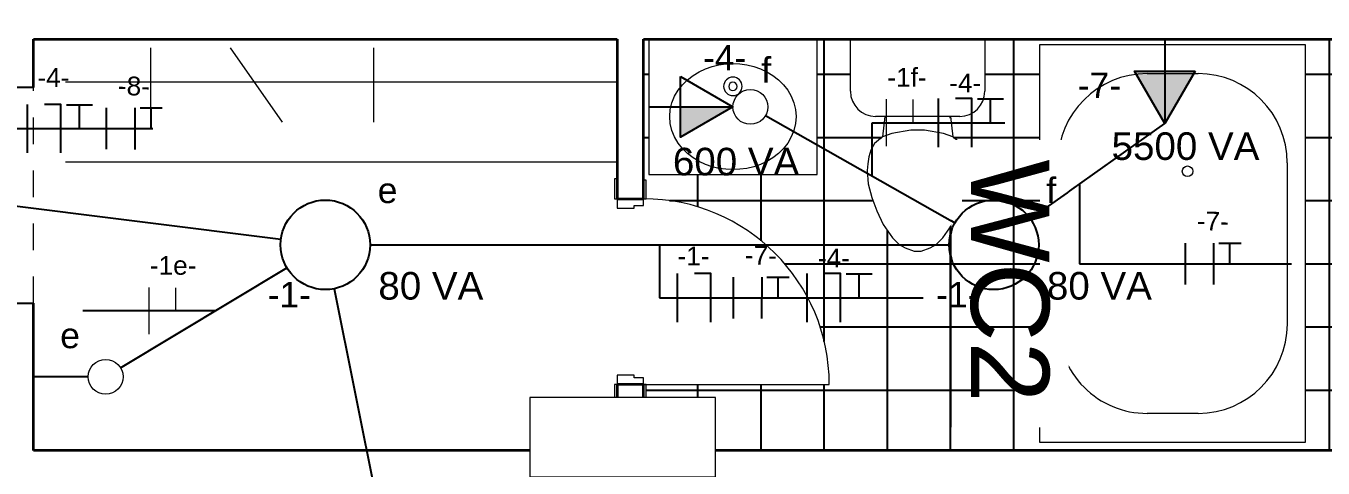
# Model space of a CAD drawing. Header units: metres. Extents: x -182 to 99, y 70 to 117.
# Drawn here: x 1.227 to 6.117, y 85.669 to 87.336 of the extents above; entities that cross this region are included whole.
import ezdxf

# ---------------------------------------------------------------- set-up
doc = ezdxf.new("R2010")
doc.units = ezdxf.units.M
doc.header["$LTSCALE"] = 0.01
doc.linetypes.add('Basculante', pattern=[0.003969, 0.002381, -0.001587])
for name, color, linetype, lineweight in [('A-ANNO-TEXT', 2, 'Continuous', 9), ('A-DETL', 5, 'Continuous', 9), ('A-DETL-GENF', 3, 'Basculante', 9), ('A-DOOR', 1, 'Continuous', 9), ('A-DOOR-FRAM', 1, 'Continuous', 13), ('A-WALL', 2, 'Continuous', 9), ('P-SANR-FIXT', 6, 'Continuous', 9), ('S-COLS', 6, 'Continuous', 9)]:
    doc.layers.add(name, color=color, linetype=linetype, lineweight=lineweight)
for name, color, linetype in [('FIAÇÃO', 10, 'Continuous'), ('Força', 7, 'Continuous'), ('Iluminação', 7, 'Continuous')]:
    doc.layers.add(name, color=color, linetype=linetype)
doc.styles.add('Arial', font='arial.ttf', dxfattribs={"height": 0.29506})
doc.styles.add('Arial_2', font='arial.ttf', dxfattribs={"height": 0.258177})
doc.dimstyles.new('Diagonal', dxfattribs={"dimscale": 0.3048, "dimtxt": 0.258177, "dimasz": 1.025262, "dimexe": 0.984252, "dimexo": 0.615157, "dimgap": 0.04101, "dimtad": 1, "dimrnd": 0.01, "dimzin": 0, "dimdsep": 46, "dimtxsty": 'Arial_2', "dimblk1": 'OBLIQUE', "dimblk2": 'OBLIQUE', "dimsah": 1, "dimcen": 0.09, "dimse1": 1, "dimse2": 1, "dimazin": 0, "dimtfac": 1, "dimtix": 1, "dimtmove": 0, "dimatfit": 3, "dimfxl": 1, "dimtvp": 1, "dimtfill": 1, "dimtolj": 1, "dimtzin": 0, "dimarcsym": 2})

# ---------------------------------------------------------------- blocks, each defined once
blk = doc.blocks.new('M_Puerta-Hueco - 0813 x 2134mm-226122-Nivel 4')
at = {"layer": 'A-DETL-GENF'}
for p, q in [((0.3983, 0.05), (-0.4147, 0.05)), ((-0.4147, -0.05), (0.3983, -0.05))]:
    blk.add_line(p, q, dxfattribs=at)
at = {"layer": 'A-DETL-GENF', "linetype": 'Continuous', "lineweight": 25}
for p, q in [((-0.4147, 0.05), (-0.4147, -0.05)), ((0.3983, -0.05), (0.3983, 0.05))]:
    blk.add_line(p, q, dxfattribs=at)
blk = doc.blocks.new('M_Retrete-Doméstico-3D - M_Retrete-Doméstico-3D-223781-Nivel 4')
at = {"layer": 'P-SANR-FIXT'}
for p, q in [((-0.2534, 0.2984), (-0.2534, 0.4947)), ((0.2534, 0.4947), (0.2534, 0.2984)), ((0.1587, 0.2038), (-0.1588, 0.2038)), ((-0.1235, 0.2038), (-0.1323, 0.127)), ((0.1235, 0.2038), (0.1323, 0.127)), ((-0.0254, 0.1524), (-0.0974, 0.1397)), ((0.0254, 0.1524), (-0.0254, 0.1524)), ((0.0974, 0.1397), (0.0254, 0.1524)), ((-0.1626, 0.1016), (-0.177, 0.0762)), ((-0.1323, 0.127), (-0.1626, 0.1016)), ((-0.0974, 0.1397), (-0.1323, 0.127)), ((0.1323, 0.127), (0.0974, 0.1397)), ((0.1626, 0.1016), (0.1323, 0.127)), ((0.177, 0.0762), (0.1626, 0.1016)), ((-0.1838, 0.0508), (-0.1883, 0.0253)), ((-0.177, 0.0762), (-0.1838, 0.0508)), ((0.1838, 0.0508), (0.177, 0.0762)), ((0.1883, 0.0253), (0.1838, 0.0508)), ((-0.1883, 0.0253), (-0.1905, 0)), ((-0.1905, 0), (-0.1861, -0.0506)), ((0.1861, -0.0506), (0.1905, 0)), ((0.1905, 0), (0.1883, 0.0253)), ((-0.1861, -0.0506), (-0.1724, -0.1016)), ((0.1724, -0.1016), (0.1861, -0.0506)), ((-0.1724, -0.1016), (-0.1539, -0.1524)), ((0.1539, -0.1524), (0.1724, -0.1016)), ((-0.1539, -0.1524), (-0.1302, -0.2032)), ((0.1302, -0.2032), (0.1539, -0.1524)), ((-0.1302, -0.2032), (-0.095, -0.254)), ((0.095, -0.254), (0.1302, -0.2032)), ((-0.095, -0.254), (-0.0696, -0.2794)), ((-0.0696, -0.2794), (-0.0476, -0.2921)), ((-0.0476, -0.2921), (-0.0127, -0.3048)), ((0.0127, -0.3048), (0.0476, -0.2921)), ((0.0476, -0.2921), (0.0696, -0.2794)), ((0.0696, -0.2794), (0.095, -0.254)), ((-0.0127, -0.3048), (0.0127, -0.3048))]:
    blk.add_line(p, q, dxfattribs=at)
for centre, start, end in [((-0.1588, 0.2984), 180, 270), ((0.1587, 0.2984), 270, 360)]:
    blk.add_arc(centre, 0.0946, start, end, dxfattribs=at)
blk = doc.blocks.new('M_Lavabo - Oval - 635 mm x 510 mm - Privado-224825-Nivel 4')
at = {"layer": 'P-SANR-FIXT'}
for p, q in [((1.0218, -10.2437), (1.0218, -10.7537)), ((1.6568, -10.7537), (1.6568, -10.2437)), ((1.0218, -10.7537), (1.6568, -10.7537))]:
    blk.add_line(p, q, dxfattribs=at)
at = {"layer": 'P-SANR-FIXT', "flags": 128}
for points in [[(1.101, -10.5356), (1.1031, -10.5092), (1.1093, -10.4834), (1.1193, -10.4589), (1.1327, -10.4361), (1.1491, -10.4153), (1.168, -10.3967), (1.189, -10.3805), (1.2117, -10.3668), (1.2358, -10.3556), (1.2608, -10.3469), (1.2866, -10.3407), (1.3129, -10.337), (1.3393, -10.3358), (1.3658, -10.337), (1.3921, -10.3407), (1.4179, -10.3469), (1.4429, -10.3556), (1.4669, -10.3668), (1.4896, -10.3805), (1.5107, -10.3967), (1.5296, -10.4153), (1.546, -10.4361), (1.5594, -10.4589), (1.5694, -10.4834), (1.5756, -10.5092), (1.5777, -10.5356)], [(1.5777, -10.5356), (1.5756, -10.562), (1.5694, -10.5878), (1.5594, -10.6123), (1.546, -10.6352), (1.5296, -10.656), (1.5107, -10.6745), (1.4896, -10.6907), (1.4669, -10.7044), (1.4429, -10.7156), (1.4179, -10.7243), (1.3921, -10.7305), (1.3658, -10.7342), (1.3393, -10.7354), (1.3129, -10.7342), (1.2866, -10.7305), (1.2608, -10.7243), (1.2358, -10.7156), (1.2117, -10.7044), (1.189, -10.6907), (1.168, -10.6745), (1.1491, -10.656), (1.1327, -10.6352), (1.1193, -10.6123), (1.1093, -10.5878), (1.1031, -10.562), (1.101, -10.5356)]]:
    blk.add_lwpolyline(points, dxfattribs=at)
at = {"layer": 'P-SANR-FIXT'}
for radius, start, end in [(0.0349, 0, 180), (0.016, 0, 180), (0.016, 0, 180), (0.0349, 180, 360), (0.016, 180, 0), (0.016, 180, 0)]:
    blk.add_arc((1.3393, -10.4215), radius, start, end, dxfattribs=at)
blk = doc.blocks.new('Puerta de 1 hoja - 70 x 210 cm-216926-Nivel 4')
at = {"layer": 'A-DOOR', "lineweight": 13}
blk.add_line((0.6169, 0.05), (0.6169, 0.75), dxfattribs=at)
blk.add_arc((0.6169, 0.05), 0.7, 90, 180, dxfattribs=at)
at = {"layer": 'A-DOOR-FRAM'}
for p, q in [((-0.0831, 0.06), (-0.1531, 0.06)), ((-0.1531, 0.06), (-0.1531, 0.05)), ((-0.0831, 0.05), (-0.0831, 0.06)), ((-0.0581, 0.05), (-0.0831, 0.05)), ((-0.0581, 0.015), (-0.0581, 0.05)), ((0.6169, 0.05), (0.5919, 0.05)), ((0.5919, 0.05), (0.5919, 0.015)), ((0.6654, 0.06), (0.6169, 0.06)), ((0.6169, 0.06), (0.6169, 0.05)), ((-0.0481, 0.015), (-0.0581, 0.015)), ((-0.0481, -0.05), (-0.0481, 0.015)), ((0.5919, 0.015), (0.5819, 0.015)), ((0.5819, 0.015), (0.5819, -0.05)), ((-0.1581, -0.05), (-0.1581, -0.06)), ((-0.1581, -0.06), (-0.0831, -0.06)), ((-0.0831, -0.06), (-0.0831, -0.05)), ((-0.0831, -0.05), (-0.0481, -0.05)), ((0.5819, -0.05), (0.6169, -0.05)), ((0.6169, -0.05), (0.6169, -0.06)), ((0.6169, -0.06), (0.6654, -0.06))]:
    blk.add_line(p, q, dxfattribs=at)
blk = doc.blocks.new('M_Bañera de hidromasaje - 1500 mm x 1000 mm - Privado-227337-Nivel 4')
at = {"layer": 'P-SANR-FIXT'}
for p, q in [((0, 0), (0, 1)), ((0, 1), (1.5, 1)), ((1.5, 1), (1.5, 0)), ((0.4461, 0.9325), (1.0539, 0.9325)), ((0.1095, 0.404), (0.1095, 0.596)), ((1.3905, 0.596), (1.3905, 0.404)), ((1.0539, 0.0675), (0.4461, 0.0675)), ((1.5, 0), (0, 0))]:
    blk.add_line(p, q, dxfattribs=at)
blk.add_circle((0.4778, 0.5564), 0.02, dxfattribs=at)
for centre, radius, start, end in [((0.4461, 0.596), 0.3365, 90, 180), ((1.0539, 0.596), 0.3366, 360, 90), ((0.4461, 0.404), 0.3366, 180, 270), ((1.0539, 0.404), 0.3365, 270, 0)]:
    blk.add_arc(centre, radius, start, end, dxfattribs=at)
blk = doc.blocks.new('Pilar rectangular hormigón - 300 x 700 mm-506285-Nivel 4')
at = {"layer": 'S-COLS'}
for p, q in [((0.15, 0.35), (-0.15, 0.35)), ((-0.15, 0.35), (-0.15, -0.35)), ((0.15, -0.35), (0.15, 0.35)), ((-0.15, -0.35), (0.15, -0.35))]:
    blk.add_line(p, q, dxfattribs=at)
blk = doc.blocks.new('_Oblique')
at = {"color": 0, "linetype": 'ByBlock', "lineweight": -2}
blk.add_line((-0.5, -0.5), (0.5, 0.5), dxfattribs=at)
blk = doc.blocks.new('*D473')
at = {"color": 0, "lineweight": -2, "transparency": 16777216}
blk.add_line((17.086, 110.44), (17.086, 81.2458), dxfattribs=at)
at = {"layer": 'Defpoints', "color": 0, "transparency": 16777216}
for p in [(8.3862, 110.44), (-2.4818, 81.2458), (17.086, 81.2458)]:
    blk.add_point(p, dxfattribs=at)
at = {"color": 0, "lineweight": -2, "transparency": 16777216, "xscale": 0.3124999999999999, "yscale": 0.3124999999999999, "zscale": 0.3124999999999999}
for p, rotation in [((17.086, 110.44), 90), ((17.086, 81.2458), 270)]:
    blk.add_blockref('_Oblique', p, dxfattribs=dict(at, rotation=rotation))
at = {"color": 0, "transparency": 16777216, "insert": (16.9417, 95.8429), "char_height": 0.25818, "attachment_point": 5, "rotation": 90, "style": 'Arial_2', "bg_fill": 3, "box_fill_scale": 1.1, "bg_fill_color": 256, "bg_fill_true_color": 13158600, "bg_fill_transparency": 0}
blk.add_mtext('\\A1;29.19', dxfattribs=at)
blk = doc.blocks.new('*D476')
at = {"color": 0, "lineweight": -2, "transparency": 16777216}
blk.add_line((16.086, 87.3859), (16.086, 82.1358), dxfattribs=at)
at = {"layer": 'Defpoints', "color": 0, "transparency": 16777216}
for p in [(6.6911, 87.3859), (4.6331, 82.1358), (16.086, 82.1358)]:
    blk.add_point(p, dxfattribs=at)
at = {"color": 0, "lineweight": -2, "transparency": 16777216, "xscale": 0.3124999999999999, "yscale": 0.3124999999999999, "zscale": 0.3124999999999999}
for p, rotation in [((16.086, 87.3859), 90), ((16.086, 82.1358), 270)]:
    blk.add_blockref('_Oblique', p, dxfattribs=dict(at, rotation=rotation))
at = {"color": 0, "transparency": 16777216, "insert": (15.9417, 84.7609), "char_height": 0.25818, "attachment_point": 5, "rotation": 90, "style": 'Arial_2', "bg_fill": 3, "box_fill_scale": 1.1, "bg_fill_color": 256, "bg_fill_true_color": 13158600, "bg_fill_transparency": 0}
blk.add_mtext('\\A1;5.25', dxfattribs=at)
blk = doc.blocks.new('*D557')
at = {"color": 0, "lineweight": -2, "transparency": 16777216}
blk.add_line((7.2109, 84.4889), (7.4649, 85.9114), dxfattribs=at)
at = {"layer": 'Defpoints', "color": 0, "transparency": 16777216}
for p in [(5.3738, 86.2848), (7.4649, 85.9114), (5.1198, 84.8622)]:
    blk.add_point(p, dxfattribs=at)
at = {"color": 0, "lineweight": -2, "transparency": 16777216, "xscale": 0.3124999999999999, "yscale": 0.3124999999999999, "zscale": 0.3124999999999999}
for p, rotation in [((7.4649, 85.9114), 79.87747997242049), ((7.2109, 84.4889), 259.8774799724205)]:
    blk.add_blockref('_Oblique', p, dxfattribs=dict(at, rotation=rotation))
at = {"color": 0, "transparency": 16777216, "insert": (7.1958, 85.2255), "char_height": 0.25818, "attachment_point": 5, "rotation": 79.8775, "style": 'Arial_2', "bg_fill": 3, "box_fill_scale": 1.1, "bg_fill_color": 256, "bg_fill_true_color": 13158600, "bg_fill_transparency": 0}
blk.add_mtext('\\A1;1.45', dxfattribs=at)
blk = doc.blocks.new('*D549')
at = {"color": 0, "lineweight": -2, "transparency": 16777216}
blk.add_line((8.7049, 81.636), (9.6053, 86.8862), dxfattribs=at)
at = {"layer": 'Defpoints', "color": 0, "transparency": 16777216}
for p in [(6.6911, 87.3859), (9.6053, 86.8862), (5.7908, 82.1358)]:
    blk.add_point(p, dxfattribs=at)
at = {"color": 0, "lineweight": -2, "transparency": 16777216, "xscale": 0.3124999999999999, "yscale": 0.3124999999999999, "zscale": 0.3124999999999999}
for p, rotation in [((9.6053, 86.8862), 80.2689048016797), ((8.7049, 81.636), 260.2689048016797)]:
    blk.add_blockref('_Oblique', p, dxfattribs=dict(at, rotation=rotation))
at = {"color": 0, "transparency": 16777216, "insert": (9.0128, 84.2855), "char_height": 0.25818, "attachment_point": 5, "rotation": 80.2689, "style": 'Arial_2', "bg_fill": 3, "box_fill_scale": 1.1, "bg_fill_color": 256, "bg_fill_true_color": 13158600, "bg_fill_transparency": 0}
blk.add_mtext('\\A1;5.33', dxfattribs=at)
blk = doc.blocks.new('F-N')
at = {"layer": 'FIAÇÃO'}
blk.add_line((2561.97, 1254.62), (2561.97, 1275.44), dxfattribs=at)
at = {"layer": 'FIAÇÃO', "color": 5}
blk.add_lwpolyline([(2576.26, 1254.62), (2576.26, 1275.44), (2569.32, 1275.44)], dxfattribs=at)
blk = doc.blocks.new('F-F')
at = {"layer": 'FIAÇÃO'}
for p, q in [((2561.97, 1222.26), (2561.97, 1243.08)), ((2576.26, 1222.26), (2576.26, 1243.08))]:
    blk.add_line(p, q, dxfattribs=at)
at = {"layer": 'FIAÇÃO', "color": 3}
blk.add_line((2584.31, 1232.67), (2584.31, 1243.08), dxfattribs=at)
blk.add_lwpolyline([(2578.75, 1243.08), (2584.31, 1243.08), (2589.86, 1243.08)], dxfattribs=at)
blk = doc.blocks.new('F-N-T')
at = {"layer": 'FIAÇÃO', "color": 1}
blk.add_line((2561.97, 1284.08), (2561.97, 1304.9), dxfattribs=at)
at = {"layer": 'FIAÇÃO', "color": 3}
blk.add_line((2584.31, 1294.33), (2584.31, 1304.75), dxfattribs=at)
at = {"layer": 'FIAÇÃO', "color": 5}
blk.add_lwpolyline([(2576.26, 1284.08), (2576.26, 1304.9), (2569.32, 1304.9)], dxfattribs=at)
at = {"layer": 'FIAÇÃO', "color": 3}
blk.add_lwpolyline([(2578.75, 1304.75), (2584.31, 1304.75), (2589.86, 1304.75)], dxfattribs=at)

msp = doc.modelspace()

# ---------------------------------------------------------------- linework, layer by layer
at = {"layer": 'A-DETL'}
for p, q in [((1.6966, 87.2532), (1.6966, 86.9732)), ((1.9966, 87.2532), (2.1926, 86.9732)), ((2.5371, 87.2532), (2.5371, 86.9732)), ((3.4557, 87.1239), (1.3757, 87.1239)), ((1.3757, 86.8239), (3.4557, 86.8239))]:
    msp.add_line(p, q, dxfattribs=at)
at = {"layer": 'A-WALL', "color": 7, "lineweight": 35}
for p, q in [((1.2557, 87.2859), (3.4557, 87.2859)), ((1.2557, 87.1039), (1.2557, 87.2859)), ((3.4557, 87.2859), (3.4557, 86.6845)), ((3.5557, 87.2859), (6.4704, 87.2859)), ((3.5557, 86.6845), (3.5557, 87.2859)), ((3.4557, 86.6845), (3.5557, 86.6845)), ((1.2557, 85.7359), (1.2557, 86.2909)), ((3.4557, 85.9845), (3.4557, 85.9359)), ((3.5557, 85.9845), (3.4557, 85.9845)), ((3.5557, 85.9359), (3.5557, 85.9845)), ((3.1271, 85.7359), (1.2557, 85.7359)), ((6.1971, 85.7359), (3.8271, 85.7359))]:
    msp.add_line(p, q, dxfattribs=at)

# ---------------------------------------------------------------- block references
at = {"layer": 'A-DOOR', "rotation": 269.9999999999999}
for name, p in [('M_Puerta-Hueco - 0813 x 2134mm-226122-Nivel 4', (1.2057, 86.6892)), ('Puerta de 1 hoja - 70 x 210 cm-216926-Nivel 4', (3.5057, 86.6013))]:
    msp.add_blockref(name, p, dxfattribs=at)
at = {"layer": 'P-SANR-FIXT'}
for name, p in [('M_Lavabo - Oval - 635 mm x 510 mm - Privado-224825-Nivel 4', (2.5531, 97.5297)), ('M_Retrete-Doméstico-3D - M_Retrete-Doméstico-3D-223781-Nivel 4', (4.5889, 86.7913))]:
    msp.add_blockref(name, p, dxfattribs=at)
at = {"layer": 'P-SANR-FIXT', "rotation": 269.9999999999998}
msp.add_blockref('M_Bañera de hidromasaje - 1500 mm x 1000 mm - Privado-227337-Nivel 4', (5.0502, 87.2659), dxfattribs=at)
at = {"layer": 'S-COLS', "rotation": 89.99999999999945}
msp.add_blockref('Pilar rectangular hormigón - 300 x 700 mm-506285-Nivel 4', (3.4771, 85.7859), dxfattribs=at)

# ---------------------------------------------------------------- next in the draw order: dimensions: what is measured, and where the dimension line sits
at = {"color": 1}
dim = msp.add_linear_dim(base=(17.086, 81.2458), p1=(8.3862, 110.44), p2=(-2.4818, 81.2458), angle=90, dimstyle='Diagonal', override={"dimpost": '<>'}, dxfattribs=at)
dim.commit()
dim.dimension.update_dxf_attribs({"geometry": '*D473', "text_midpoint": (16.9417, 95.8429)})

# ---------------------------------------------------------------- next in the draw order: hatches: boundary and pattern name
at = {"layer": 'Iluminação'}
msp.add_hatch(color=256, dxfattribs=at).paths.add_polyline_path([(3.8926, 87.0309), (3.6948, 87.0309), (3.6948, 86.9168)])

# ---------------------------------------------------------------- next in the draw order: linework, layer by layer
at = {"layer": 'FIAÇÃO', "lineweight": 20}
for p, q in [((4.4719, 86.8825), (4.4719, 87.0594)), ((1.6914, 86.1738), (1.6914, 86.3506))]:
    msp.add_line(p, q, dxfattribs=at)
at = {"layer": 'FIAÇÃO', "color": 18, "lineweight": 20, "true_color": 0x000000}
for p, q in [((4.5719, 86.9698), (4.5719, 87.0582)), ((1.7914, 86.261), (1.7914, 86.3494))]:
    msp.add_line(p, q, dxfattribs=at)
at = {"layer": 'Força', "color": 0, "ltscale": 0.5}
msp.add_line((0.9565, 86.949), (1.7054, 86.949), dxfattribs=at)
at = {"layer": 'Iluminação'}
for p, q in [((3.575, 87.0309), (3.8926, 87.0309)), ((1.4614, 86.0134), (1.2557, 86.0134))]:
    msp.add_line(p, q, dxfattribs=at)
at = {"layer": 'Iluminação', "color": 0, "ltscale": 0.5}
for p, q in [((-1.4426, 86.9871), (2.1883, 86.5319)), ((4.4174, 86.7709), (4.4174, 86.9709)), ((3.6161, 86.5109), (3.6161, 86.3109)), ((1.5836, 86.0473), (2.211, 86.4241)), ((2.3889, 86.3455), (2.8283, 84.1513)), ((3.6161, 86.3109), (4.1161, 86.3109)), ((1.9414, 86.2622), (1.4414, 86.2622))]:
    msp.add_line(p, q, dxfattribs=at)
at = {"layer": 'Iluminação'}
msp.add_lwpolyline([(3.6948, 87.1451), (3.8926, 87.0309), (3.6948, 86.9168)], close=True, dxfattribs=at)
at = {"layer": 'Iluminação', "lineweight": 20}
for centre in [(3.9584, 87.0309), (1.5272, 86.0134)]:
    msp.add_circle(centre, 0.0658, dxfattribs=at)
at = {"layer": 'Iluminação'}
msp.add_circle((2.3557, 86.5109), 0.1688, dxfattribs=at)

# ---------------------------------------------------------------- next in the draw order: block references
at = {"layer": 'FIAÇÃO', "lineweight": 20, "xscale": 0.008784106945095342, "yscale": 0.008784106945095342, "zscale": 0.008784106945095342}
for name, p in [('F-N-T', (-21.272, 75.5781)), ('F-N', (-18.8212, 75.1988)), ('F-N-T', (-18.3323, 74.94))]:
    msp.add_blockref(name, p, dxfattribs=at)
at = {"layer": 'FIAÇÃO', "lineweight": 20, "xscale": 0.007500000000000001, "yscale": 0.007500000000000001, "zscale": 0.007500000000000001, "rotation": 359.9548737758172}
for p in [(-17.691, 77.7191), (-15.3272, 77.081)]:
    msp.add_blockref('F-F', p, dxfattribs=at)

# ---------------------------------------------------------------- next in the draw order: texts
at = {"layer": 'FIAÇÃO', "lineweight": 20, "style": 'Arial'}
for s, p in [('-4-', (1.2699, 87.1063)), ('-1e-', (1.694, 86.3981)), ('-1-', (3.6835, 86.4335)), ('-4-', (4.213, 86.4259))]:
    msp.add_text(s, height=0.07075, dxfattribs=at).set_placement(p)
for s, p in [('-8-', (1.573, 87.0755)), ('-7-', (3.9368, 86.4374))]:
    msp.add_text(s, height=0.07075, rotation=358.7675, dxfattribs=at).set_placement(p)
at = {"layer": 'Iluminação', "lineweight": 20, "style": 'Arial'}
for s, height, p in [('-4-', 0.09589, (3.7794, 87.1683)), ('e', 0.0959, (2.5531, 86.6684)), ('-1-', 0.09589, (2.1381, 86.2755))]:
    msp.add_text(s, height=height, dxfattribs=at).set_placement(p)
at = {"layer": 'Iluminação', "lineweight": 20, "width": 0.595396, "attachment_point": 8, "style": 'Arial'}
for s, insert, char_height in [('{\\H0.0275x;\\P}f', (4.018, 87.1219), 0.095887), ('{\\H0.0275x;\\P\\P}600 VA', (3.9043, 86.7712), 0.104025), ('{\\H0.0275x;\\P\\P}80 VA', (2.7535, 86.303), 0.104025), ('{\\H0.0275x;\\P}e', (1.3932, 86.1199), 0.095887)]:
    msp.add_mtext(s, dxfattribs=dict(at, insert=insert, char_height=char_height))

# ---------------------------------------------------------------- next in the draw order: dimensions: what is measured, and where the dimension line sits
at = {"color": 1}
dim = msp.add_linear_dim(base=(16.086, 82.1358), p1=(6.6911, 87.3859), p2=(4.6331, 82.1358), angle=90, dimstyle='Diagonal', override={"dimpost": '<>', "dimtmove": 1}, dxfattribs=at)
dim.commit()
dim.dimension.update_dxf_attribs({"geometry": '*D476', "text_midpoint": (15.9417, 84.7609)})

# ---------------------------------------------------------------- next in the draw order: hatches: boundary and pattern name
at = {"layer": 'Iluminação'}
for points in [[(5.5213, 86.9683), (5.5213, 87.1661), (5.4071, 87.1661)], [(5.5213, 86.9683), (5.5213, 87.1661), (5.6355, 87.1661)]]:
    msp.add_hatch(color=256, dxfattribs=at).paths.add_polyline_path(points)

# ---------------------------------------------------------------- next in the draw order: linework, layer by layer
at = {"layer": 'Força', "color": 0, "ltscale": 0.5}
for p, q in [((5.1989, 86.7396), (5.1989, 86.4396)), ((4.1161, 86.3109), (4.6094, 86.3109))]:
    msp.add_line(p, q, dxfattribs=at)
at = {"layer": 'Iluminação'}
for p, q in [((5.5213, 87.2859), (5.5213, 87.1661)), ((5.5213, 87.1661), (5.5213, 86.9683))]:
    msp.add_line(p, q, dxfattribs=at)
at = {"layer": 'Iluminação', "color": 0, "ltscale": 0.5}
msp.add_line((4.4174, 86.9709), (4.9174, 86.9709), dxfattribs=at)
at = {"layer": 'Iluminação'}
msp.add_lwpolyline([(5.6355, 87.1661), (5.5213, 86.9683), (5.4071, 87.1661)], close=True, dxfattribs=at)

# ---------------------------------------------------------------- next in the draw order: texts
at = {"layer": 'A-ANNO-TEXT', "color": 7, "insert": (5.0851, 86.8329), "char_height": 0.29506, "width": 0.93599, "attachment_point": 1, "rotation": 270, "line_spacing_factor": 0.938532, "style": 'Arial', "bg_fill": 3, "box_fill_scale": 1.25, "bg_fill_color": 7, "bg_fill_transparency": 0}
msp.add_mtext('WC2', dxfattribs=at)
at = {"layer": 'FIAÇÃO', "lineweight": 20, "style": 'Arial'}
for s, p in [('-1f-', (4.4744, 87.1069)), ('-4-', (4.7081, 87.0859))]:
    msp.add_text(s, height=0.07075, dxfattribs=at).set_placement(p)
msp.add_text('-7-', height=0.07075, rotation=358.7675, dxfattribs=at).set_placement((5.6407, 86.5661))
at = {"layer": 'Iluminação', "lineweight": 20, "style": 'Arial'}
msp.add_text('-7-', height=0.09589, dxfattribs=at).set_placement((5.1923, 87.0644))

# ---------------------------------------------------------------- next in the draw order: linework, layer by layer
at = {"layer": 'Força', "color": 0, "ltscale": 0.5}
msp.add_line((5.0141, 86.6086), (5.5213, 86.9683), dxfattribs=at)
at = {"layer": 'Iluminação', "color": 0, "ltscale": 0.5}
for p, q in [((4.0157, 86.9985), (4.7296, 86.5941)), ((2.5245, 86.5109), (4.7076, 86.5109))]:
    msp.add_line(p, q, dxfattribs=at)
at = {"layer": 'Iluminação'}
msp.add_circle((4.8764, 86.5109), 0.1688, dxfattribs=at)

# ---------------------------------------------------------------- next in the draw order: block references
at = {"layer": 'FIAÇÃO', "lineweight": 20, "xscale": 0.008784106945095342, "yscale": 0.008784106945095342, "zscale": 0.008784106945095342}
msp.add_blockref('F-N-T', (-17.8372, 75.6), dxfattribs=at)

# ---------------------------------------------------------------- next in the draw order: texts
at = {"layer": 'Iluminação', "lineweight": 20, "style": 'Arial'}
for s, height, p in [('f', 0.0959, (5.0738, 86.6684)), ('-1-', 0.09589, (4.6588, 86.2755))]:
    msp.add_text(s, height=height, dxfattribs=at).set_placement(p)

# ---------------------------------------------------------------- next in the draw order: dimensions: what is measured, and where the dimension line sits
at = {"color": 1}
dim = msp.add_aligned_dim(p1=(5.1198, 84.8622), p2=(5.3738, 86.2848), distance=-2.1242, dimstyle='Diagonal', override={"dimpost": '<>'}, dxfattribs=at)
dim.commit()
dim.dimension.update_dxf_attribs({"geometry": '*D557', "text_midpoint": (7.1958, 85.2255)})

# ---------------------------------------------------------------- next in the draw order: texts
at = {"layer": 'Iluminação', "lineweight": 20, "insert": (5.2742, 86.303), "char_height": 0.104025, "width": 0.595396, "attachment_point": 8, "style": 'Arial'}
msp.add_mtext('{\\H0.0275x;\\P\\P}80 VA', dxfattribs=at)

# ---------------------------------------------------------------- next in the draw order: dimensions: what is measured, and where the dimension line sits
at = {"color": 1}
dim = msp.add_aligned_dim(p1=(5.7908, 82.1358), p2=(6.6911, 87.3859), distance=-2.9567, dimstyle='Diagonal', override={"dimpost": '<>'}, dxfattribs=at)
dim.commit()
dim.dimension.update_dxf_attribs({"geometry": '*D549', "text_midpoint": (9.0128, 84.2855)})

# ---------------------------------------------------------------- next in the draw order: hatches: boundary and pattern name
at = {"transparency": 33554687}
h = msp.add_hatch(dxfattribs=at)
h.set_pattern_fill('NET', color=251, scale=0.075)
h.set_pattern_definition([(0, (-7.43142, 1e-13), (0, 0.238125), []), (90, (-7.43142, 1e-13), (-0.238125, 0), [])])
h.paths.add_polyline_path([(5.0494, 87.2859), (4.8423, 87.2859), (4.8423, 87.0897, -0.414214), (4.7476, 86.9951), (4.7124, 86.9951), (4.7212, 86.9183), (4.7515, 86.8929), (4.7659, 86.8675), (4.7727, 86.8421), (4.7772, 86.8166), (4.7794, 86.7913), (4.775, 86.7406), (4.7613, 86.6897), (4.7428, 86.6389), (4.7191, 86.5881), (4.6839, 86.5373), (4.6585, 86.5119), (4.6365, 86.4992), (4.6016, 86.4865), (4.5762, 86.4865), (4.5413, 86.4992), (4.5193, 86.5119), (4.4939, 86.5373), (4.4587, 86.5881), (4.435, 86.6389), (4.4165, 86.6897), (4.4028, 86.7406), (4.3984, 86.7913), (4.4006, 86.8166), (4.4051, 86.8421), (4.4119, 86.8675), (4.4263, 86.8929), (4.4566, 86.9183), (4.4654, 86.9951), (4.4301, 86.9951, -0.414214), (4.3355, 87.0897), (4.3355, 87.2859), (4.21, 87.2859), (4.21, 86.7759), (3.575, 86.7759), (3.575, 87.2859), (3.5557, 87.2859), (3.5557, 86.7545), (3.5657, 86.7545), (3.5657, 86.6844, -0.393435), (4.2546, 86.0245), (4.2557, 86.0245), (4.2557, 85.9845), (3.5657, 85.9845), (3.5657, 85.9359), (3.8271, 85.9359), (3.8271, 85.7359), (5.0494, 85.7359)])
h.paths.add_polyline_path([(6.4041, 86.9159), (6.4051, 86.9157), (6.4704, 87.2859), (6.0512, 87.2859), (6.0512, 85.7359), (6.1971, 85.7359), (6.2661, 86.1274), (6.2651, 86.1276)])
h.paths.add_polyline_path([(4.629, 86.9368), (4.629, 85.8266), (5.237, 85.8266), (5.237, 86.9368)], flags=9)

# ---------------------------------------------------------------- next in the draw order: linework, layer by layer
at = {"layer": 'Força', "color": 0, "ltscale": 0.5}
msp.add_line((5.1989, 86.4396), (5.9989, 86.4396), dxfattribs=at)

# ---------------------------------------------------------------- next in the draw order: block references
at = {"layer": 'FIAÇÃO', "lineweight": 20, "xscale": 0.007500000000000001, "yscale": 0.007500000000000001, "zscale": 0.007500000000000001, "rotation": 359.9548737758172}
msp.add_blockref('F-F', (-13.6232, 77.2097), dxfattribs=at)

# ---------------------------------------------------------------- next in the draw order: texts
at = {"layer": 'Iluminação', "lineweight": 20, "insert": (5.5988, 86.8294), "char_height": 0.104025, "width": 0.595396, "attachment_point": 8, "style": 'Arial'}
msp.add_mtext('{\\H0.0275x;\\P\\P}5500 VA', dxfattribs=at)

doc.saveas('drawing.dxf')
